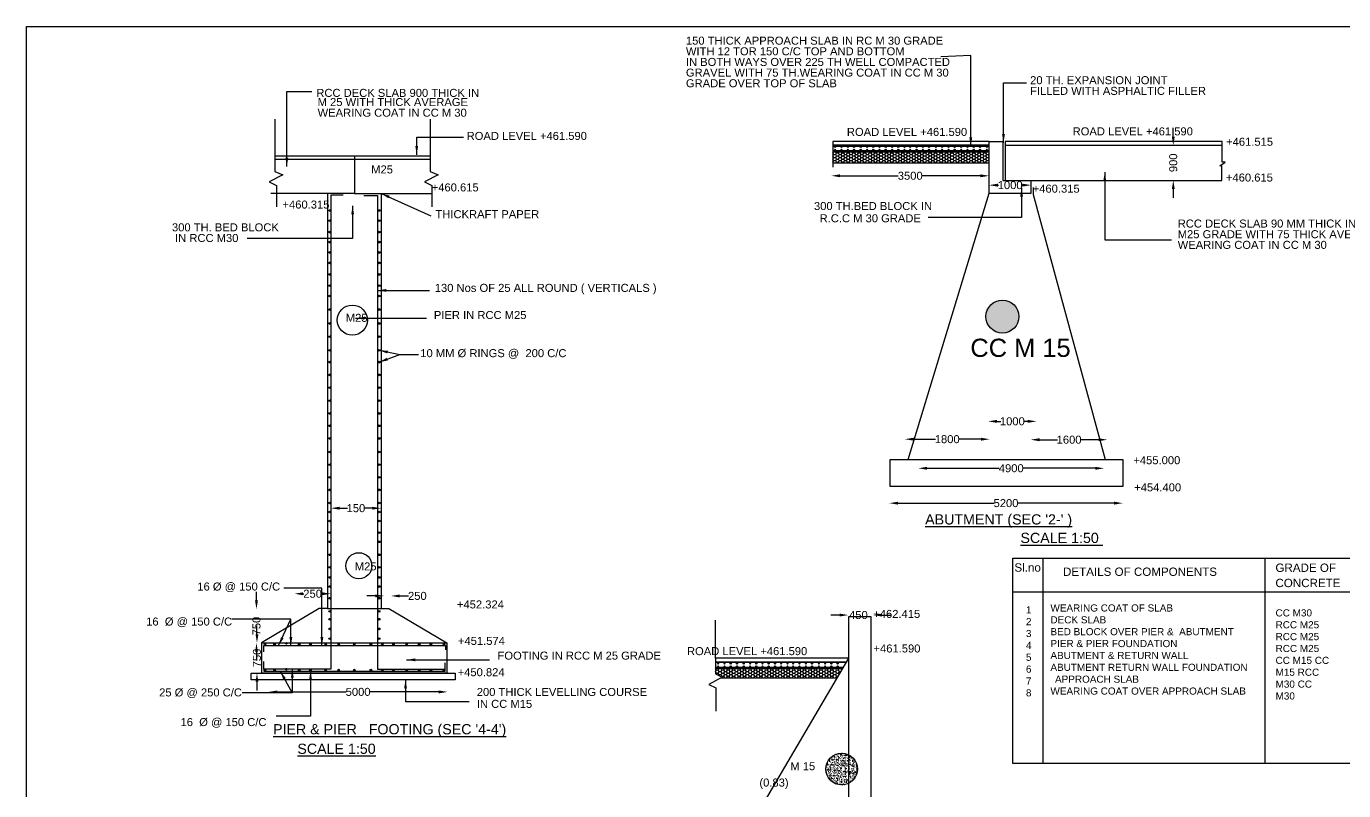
# Model space of a CAD drawing. Header units: millimetres. Extents: x 5124 to 2378553, y 2311 to 44314901.
# Drawn here: x 2364940 to 2373990, y 44309653 to 44314901 of the extents above; entities that cross this region are included whole.
import ezdxf

# ---------------------------------------------------------------- set-up
doc = ezdxf.new("R2010")
doc.units = ezdxf.units.MM
doc.header["$MEASUREMENT"] = 0
for name, color, linetype in [('DIMENSION', 7, 'Continuous'), ('DRAWING', 2, 'Continuous'), ('TEXT', 7, 'Continuous')]:
    doc.layers.add(name, color=color, linetype=linetype)
doc.styles.get("Standard").update_dxf_attribs({"font": 'arial.ttf', "height": 55})
doc.dimstyles.get("Standard").update_dxf_attribs({"dimtxt": 70, "dimasz": 60, "dimexe": 0.18, "dimexo": 0.0625, "dimgap": 0.09, "dimtad": 0, "dimdec": 0, "dimzin": 0, "dimdsep": 46, "dimtxsty": 'Standard', "dimcen": 0.09, "dimse1": 1, "dimse2": 1, "dimadec": 0, "dimazin": 0, "dimtfac": 1, "dimtdec": 0, "dimtofl": 0, "dimtmove": 0, "dimatfit": 3, "dimfxl": 1, "dimtolj": 1, "dimtzin": 0, "dimarcsym": 0})
pattern_1 = [(0, (0, 0), (18.75, 10.8253175473), [12.5, -25]), (120, (0, 0), (-18.75, 10.8253175473), [12.5, -25]), (60, (0, 0), (4e-15, 21.6506350946), [-25, 12.5])]

# ---------------------------------------------------------------- blocks, each defined once
blk = doc.blocks.new('*D74')
at = {"layer": 'Defpoints', "color": 0, "transparency": 16777216}
for p in [(2370470.3, 44313896.6), (2371554.3, 44313896.6), (2371554.3, 44313874.7)]:
    blk.add_point(p, dxfattribs=at)
at = {"layer": 'TEXT', "color": 0, "lineweight": -2, "transparency": 16777216}
for p, q in [((2370530.3, 44313874.7), (2370930.2, 44313874.7)), ((2371494.3, 44313874.7), (2371094.4, 44313874.7))]:
    blk.add_line(p, q, dxfattribs=at)
at = {"layer": 'TEXT', "color": 0, "transparency": 16777216}
for points in [[(2370530.3, 44313884.7), (2370530.3, 44313864.7), (2370470.3, 44313874.7)], [(2371494.3, 44313884.7), (2371494.3, 44313864.7), (2371554.3, 44313874.7)]]:
    blk.add_solid(points, dxfattribs=at)
at = {"layer": 'TEXT', "color": 0, "transparency": 16777216, "insert": (2371012.3, 44313874.7), "char_height": 55, "attachment_point": 5}
blk.add_mtext('\\A1;3500', dxfattribs=at)
blk = doc.blocks.new('*D75')
at = {"layer": 'Defpoints', "color": 0, "transparency": 16777216}
for p in [(2371554.3, 44313810.4), (2371843.2, 44313810.4), (2371843.2, 44313810.4)]:
    blk.add_point(p, dxfattribs=at)
at = {"layer": 'TEXT', "color": 0, "lineweight": -2, "transparency": 16777216}
for p, q in [((2371614.3, 44313810.4), (2371619.2, 44313810.4)), ((2371783.2, 44313810.4), (2371778.3, 44313810.4))]:
    blk.add_line(p, q, dxfattribs=at)
at = {"layer": 'TEXT', "color": 0, "transparency": 16777216}
for points in [[(2371614.3, 44313820.4), (2371614.3, 44313800.4), (2371554.3, 44313810.4)], [(2371783.2, 44313820.4), (2371783.2, 44313800.4), (2371843.2, 44313810.4)]]:
    blk.add_solid(points, dxfattribs=at)
at = {"layer": 'TEXT', "color": 0, "transparency": 16777216, "insert": (2371698.8, 44313810.4), "char_height": 55, "attachment_point": 5}
blk.add_mtext('\\A1;1000', dxfattribs=at)
blk = doc.blocks.new('*D76')
at = {"layer": 'Defpoints', "color": 0, "transparency": 16777216}
for p in [(2372819.6, 44314084.4), (2372819.6, 44314084.4), (2372819.6, 44313843.3)]:
    blk.add_point(p, dxfattribs=at)
at = {"layer": 'TEXT', "color": 0, "lineweight": -2, "transparency": 16777216}
for p, q in [((2372819.6, 44314144.4), (2372819.6, 44314204.4)), ((2372819.6, 44313783.3), (2372819.6, 44313723.3))]:
    blk.add_line(p, q, dxfattribs=at)
at = {"layer": 'TEXT', "color": 0, "transparency": 16777216}
for points in [[(2372809.6, 44314144.4), (2372829.6, 44314144.4), (2372819.6, 44314084.4)], [(2372809.6, 44313783.3), (2372829.6, 44313783.3), (2372819.6, 44313843.3)]]:
    blk.add_solid(points, dxfattribs=at)
at = {"layer": 'TEXT', "color": 0, "transparency": 16777216, "insert": (2372819.6, 44313963.8), "char_height": 55, "attachment_point": 5, "rotation": 90}
blk.add_mtext('\\A1;900', dxfattribs=at)
blk = doc.blocks.new('*D77')
at = {"layer": 'Defpoints', "color": 0, "transparency": 16777216}
for p in [(2370974.8, 44312086.2), (2371558, 44312086.2), (2371558, 44312066.1)]:
    blk.add_point(p, dxfattribs=at)
at = {"layer": 'TEXT', "color": 0, "lineweight": -2, "transparency": 16777216}
for p, q in [((2371034.8, 44312066.1), (2371186.8, 44312066.1)), ((2371498, 44312066.1), (2371345.9, 44312066.1))]:
    blk.add_line(p, q, dxfattribs=at)
at = {"layer": 'TEXT', "color": 0, "transparency": 16777216}
for points in [[(2371034.8, 44312076.1), (2371034.8, 44312056.1), (2370974.8, 44312066.1)], [(2371498, 44312076.1), (2371498, 44312056.1), (2371558, 44312066.1)]]:
    blk.add_solid(points, dxfattribs=at)
at = {"layer": 'TEXT', "color": 0, "transparency": 16777216, "insert": (2371266.4, 44312066.1), "char_height": 55, "attachment_point": 5}
blk.add_mtext('\\A1;1800', dxfattribs=at)
blk = doc.blocks.new('*D78')
at = {"layer": 'Defpoints', "color": 0, "transparency": 16777216}
for p in [(2371547.4, 44312185), (2371880.2, 44312188.7), (2371880.2, 44312185)]:
    blk.add_point(p, dxfattribs=at)
at = {"layer": 'TEXT', "color": 0, "lineweight": -2, "transparency": 16777216}
for p, q in [((2371607.4, 44312188.7), (2371634.3, 44312188.7)), ((2371820.2, 44312188.7), (2371793.3, 44312188.7))]:
    blk.add_line(p, q, dxfattribs=at)
at = {"layer": 'TEXT', "color": 0, "transparency": 16777216}
for points in [[(2371607.4, 44312198.7), (2371607.4, 44312178.7), (2371547.4, 44312188.7)], [(2371820.2, 44312198.7), (2371820.2, 44312178.7), (2371880.2, 44312188.7)]]:
    blk.add_solid(points, dxfattribs=at)
at = {"layer": 'TEXT', "color": 0, "transparency": 16777216, "insert": (2371713.8, 44312188.7), "char_height": 55, "attachment_point": 5}
blk.add_mtext('\\A1;1000', dxfattribs=at)
blk = doc.blocks.new('*D79')
at = {"layer": 'Defpoints', "color": 0, "transparency": 16777216}
for p in [(2371840.5, 44312029.6), (2372367, 44312062.5), (2372367, 44312029.6)]:
    blk.add_point(p, dxfattribs=at)
at = {"layer": 'TEXT', "color": 0, "lineweight": -2, "transparency": 16777216}
for p, q in [((2371900.5, 44312062.5), (2372024.2, 44312062.5)), ((2372307, 44312062.5), (2372183.3, 44312062.5))]:
    blk.add_line(p, q, dxfattribs=at)
at = {"layer": 'TEXT', "color": 0, "transparency": 16777216}
for points in [[(2371900.5, 44312072.5), (2371900.5, 44312052.5), (2371840.5, 44312062.5)], [(2372307, 44312072.5), (2372307, 44312052.5), (2372367, 44312062.5)]]:
    blk.add_solid(points, dxfattribs=at)
at = {"layer": 'TEXT', "color": 0, "transparency": 16777216, "insert": (2372103.7, 44312062.5), "char_height": 55, "attachment_point": 5}
blk.add_mtext('\\A1;1600', dxfattribs=at)
blk = doc.blocks.new('*D80')
at = {"layer": 'Defpoints', "color": 0, "transparency": 16777216}
for p in [(2371068.3, 44311876), (2372344.2, 44311876), (2372344.2, 44311866.4)]:
    blk.add_point(p, dxfattribs=at)
at = {"layer": 'TEXT', "color": 0, "lineweight": -2, "transparency": 16777216}
for p, q in [((2371128.3, 44311866.4), (2371623, 44311866.4)), ((2372284.2, 44311866.4), (2371789.5, 44311866.4))]:
    blk.add_line(p, q, dxfattribs=at)
at = {"layer": 'TEXT', "color": 0, "transparency": 16777216}
for points in [[(2371128.3, 44311876.4), (2371128.3, 44311856.4), (2371068.3, 44311866.4)], [(2372284.2, 44311876.4), (2372284.2, 44311856.4), (2372344.2, 44311866.4)]]:
    blk.add_solid(points, dxfattribs=at)
at = {"layer": 'TEXT', "color": 0, "transparency": 16777216, "insert": (2371706.3, 44311866.4), "char_height": 55, "attachment_point": 5}
blk.add_mtext('\\A1;4900', dxfattribs=at)
blk = doc.blocks.new('*D81')
at = {"layer": 'Defpoints', "color": 0, "transparency": 16777216}
for p in [(2370868.8, 44311630.8), (2372472.1, 44311630.8), (2372472.1, 44311627.1)]:
    blk.add_point(p, dxfattribs=at)
at = {"layer": 'TEXT', "color": 0, "lineweight": -2, "transparency": 16777216}
for p, q in [((2370928.8, 44311627.1), (2371588.3, 44311627.1)), ((2372412.1, 44311627.1), (2371752.6, 44311627.1))]:
    blk.add_line(p, q, dxfattribs=at)
at = {"layer": 'TEXT', "color": 0, "transparency": 16777216}
for points in [[(2370928.8, 44311637.1), (2370928.8, 44311617.1), (2370868.8, 44311627.1)], [(2372412.1, 44311637.1), (2372412.1, 44311617.1), (2372472.1, 44311627.1)]]:
    blk.add_solid(points, dxfattribs=at)
at = {"layer": 'TEXT', "color": 0, "transparency": 16777216, "insert": (2371670.4, 44311627.1), "char_height": 55, "attachment_point": 5}
blk.add_mtext('\\A1;5200', dxfattribs=at)
blk = doc.blocks.new('*D89')
at = {"layer": 'Defpoints', "color": 0, "transparency": 16777216}
for p in [(2370587.3, 44310846.7), (2370758.3, 44310858.6), (2370758.3, 44310839)]:
    blk.add_point(p, dxfattribs=at)
at = {"layer": 'TEXT', "color": 0, "lineweight": -2, "transparency": 16777216}
for p, q in [((2370527.3, 44310858.6), (2370467.3, 44310858.6)), ((2370818.3, 44310858.6), (2370878.3, 44310858.6))]:
    blk.add_line(p, q, dxfattribs=at)
at = {"layer": 'TEXT', "color": 0, "transparency": 16777216}
for points in [[(2370527.3, 44310868.6), (2370527.3, 44310848.6), (2370587.3, 44310858.6)], [(2370818.3, 44310868.6), (2370818.3, 44310848.6), (2370758.3, 44310858.6)]]:
    blk.add_solid(points, dxfattribs=at)
at = {"layer": 'TEXT', "color": 0, "transparency": 16777216, "insert": (2370656.1, 44310858.6), "char_height": 55, "attachment_point": 5}
blk.add_mtext('\\A1;450', dxfattribs=at)
blk = doc.blocks.new('*D91')
at = {"layer": 'Defpoints', "color": 0, "transparency": 16777216}
for p in [(2367031.4, 44311592.3), (2367031.4, 44311578.1), (2367376.4, 44311578.1)]:
    blk.add_point(p, dxfattribs=at)
at = {"layer": 'TEXT', "color": 0, "lineweight": -2, "transparency": 16777216}
for p, q in [((2367091.4, 44311592.3), (2367145.8, 44311592.3)), ((2367316.4, 44311592.3), (2367262.1, 44311592.3))]:
    blk.add_line(p, q, dxfattribs=at)
at = {"layer": 'TEXT', "color": 0, "transparency": 16777216}
for points in [[(2367091.4, 44311602.3), (2367091.4, 44311582.3), (2367031.4, 44311592.3)], [(2367316.4, 44311602.3), (2367316.4, 44311582.3), (2367376.4, 44311592.3)]]:
    blk.add_solid(points, dxfattribs=at)
at = {"layer": 'TEXT', "color": 0, "transparency": 16777216, "insert": (2367203.9, 44311592.3), "char_height": 55, "attachment_point": 5}
blk.add_mtext('\\A1;150', dxfattribs=at)
blk = doc.blocks.new('*D92')
at = {"layer": 'Defpoints', "color": 0, "transparency": 16777216}
for p in [(2366554.6, 44310667.1), (2366524.1, 44310460.3), (2366554.6, 44310460.3)]:
    blk.add_point(p, dxfattribs=at)
at = {"layer": 'TEXT', "color": 0, "lineweight": -2, "transparency": 16777216}
for p, q in [((2366524.1, 44310727.1), (2366524.1, 44310787.1)), ((2366524.1, 44310400.3), (2366524.1, 44310340.3))]:
    blk.add_line(p, q, dxfattribs=at)
at = {"layer": 'TEXT', "color": 0, "transparency": 16777216}
for points in [[(2366514.1, 44310727.1), (2366534.1, 44310727.1), (2366524.1, 44310667.1)], [(2366514.1, 44310400.3), (2366534.1, 44310400.3), (2366524.1, 44310460.3)]]:
    blk.add_solid(points, dxfattribs=at)
at = {"layer": 'TEXT', "color": 0, "transparency": 16777216, "insert": (2366524.1, 44310563.7), "char_height": 55, "attachment_point": 5, "rotation": 90}
blk.add_mtext('\\A1;750', dxfattribs=at)
blk = doc.blocks.new('*D93')
at = {"layer": 'Defpoints', "color": 0, "transparency": 16777216}
for p in [(2366520.8, 44310899.2), (2366524.1, 44310899.2), (2366524.1, 44310667.1)]:
    blk.add_point(p, dxfattribs=at)
at = {"layer": 'TEXT', "color": 0, "lineweight": -2, "transparency": 16777216}
for p, q in [((2366520.8, 44310959.2), (2366520.8, 44311019.2)), ((2366520.8, 44310607.1), (2366520.8, 44310547.1))]:
    blk.add_line(p, q, dxfattribs=at)
at = {"layer": 'TEXT', "color": 0, "transparency": 16777216}
for points in [[(2366510.8, 44310959.2), (2366530.8, 44310959.2), (2366520.8, 44310899.2)], [(2366510.8, 44310607.1), (2366530.8, 44310607.1), (2366520.8, 44310667.1)]]:
    blk.add_solid(points, dxfattribs=at)
at = {"layer": 'TEXT', "color": 0, "transparency": 16777216, "insert": (2366520.8, 44310783.1), "char_height": 55, "attachment_point": 5, "rotation": 90}
blk.add_mtext('\\A1;750', dxfattribs=at)
blk = doc.blocks.new('*D94')
at = {"layer": 'Defpoints', "color": 0, "transparency": 16777216}
for p in [(2366604.8, 44310338.7), (2366604.8, 44310331), (2367832.8, 44310338.7)]:
    blk.add_point(p, dxfattribs=at)
at = {"layer": 'TEXT', "color": 0, "lineweight": -2, "transparency": 16777216}
for p, q in [((2366664.8, 44310331), (2367136.7, 44310331)), ((2367772.8, 44310331), (2367300.9, 44310331))]:
    blk.add_line(p, q, dxfattribs=at)
at = {"layer": 'TEXT', "color": 0, "transparency": 16777216}
for points in [[(2366664.8, 44310341), (2366664.8, 44310321), (2366604.8, 44310331)], [(2367772.8, 44310341), (2367772.8, 44310321), (2367832.8, 44310331)]]:
    blk.add_solid(points, dxfattribs=at)
at = {"layer": 'TEXT', "color": 0, "transparency": 16777216, "insert": (2367218.8, 44310331), "char_height": 55, "attachment_point": 5}
blk.add_mtext('\\A1;5000', dxfattribs=at)
blk = doc.blocks.new('*D95')
at = {"layer": 'Defpoints', "color": 0, "transparency": 16777216}
for p in [(2367444.6, 44310990), (2367397.9, 44310971.8), (2367444.6, 44310971.8)]:
    blk.add_point(p, dxfattribs=at)
at = {"layer": 'TEXT', "color": 0, "lineweight": -2, "transparency": 16777216}
for p, q in [((2367337.9, 44310990), (2367277.9, 44310990)), ((2367504.6, 44310990), (2367564.6, 44310990))]:
    blk.add_line(p, q, dxfattribs=at)
at = {"layer": 'TEXT', "color": 0, "transparency": 16777216}
for points in [[(2367337.9, 44311000), (2367337.9, 44310980), (2367397.9, 44310990)], [(2367504.6, 44311000), (2367504.6, 44310980), (2367444.6, 44310990)]]:
    blk.add_solid(points, dxfattribs=at)
at = {"layer": 'TEXT', "color": 0, "transparency": 16777216, "insert": (2367625.9, 44310990), "char_height": 55, "attachment_point": 5}
blk.add_mtext('\\A1;250', dxfattribs=at)
blk = doc.blocks.new('*D96')
at = {"layer": 'Defpoints', "color": 0, "transparency": 16777216}
for p in [(2366781.4, 44311004.9), (2366781.4, 44310903.6), (2367031.4, 44310903.6)]:
    blk.add_point(p, dxfattribs=at)
at = {"layer": 'TEXT', "color": 0, "lineweight": -2, "transparency": 16777216}
for p, q in [((2366841.4, 44311004.9), (2366845.2, 44311004.9)), ((2366971.4, 44311004.9), (2366967.7, 44311004.9))]:
    blk.add_line(p, q, dxfattribs=at)
at = {"layer": 'TEXT', "color": 0, "transparency": 16777216}
for points in [[(2366841.4, 44311014.9), (2366841.4, 44310994.9), (2366781.4, 44311004.9)], [(2366971.4, 44311014.9), (2366971.4, 44310994.9), (2367031.4, 44311004.9)]]:
    blk.add_solid(points, dxfattribs=at)
at = {"layer": 'TEXT', "color": 0, "transparency": 16777216, "insert": (2366906.4, 44311004.9), "char_height": 55, "attachment_point": 5}
blk.add_mtext('\\A1;250', dxfattribs=at)

msp = doc.modelspace()

# ---------------------------------------------------------------- hatches: boundary and pattern name
at = {"layer": 'TEXT'}
h = msp.add_hatch(dxfattribs=at)
h.set_pattern_fill('HONEY', color=0, scale=100)
h.set_pattern_definition(pattern_1)
h.paths.add_polyline_path([(2371554.3, 44314040.3), (2370480.8, 44314040.3), (2370480.8, 44313964.8), (2371554.3, 44313964.8)])
h = msp.add_hatch(dxfattribs=at)
h.set_pattern_fill('AR-CONC', color=0)
h.set_pattern_definition([(50, (0, 0), (7.172601826, -0.6275213498), [0.75, -8.25]), (355, (0, 0), (-1.3875133361, 7.521921337), [0.6, -6.6]), (100.45144446, (0.598, -0.052), (5.7850884673, 6.8943999097), [0.63740192, -7.01142112]), (46.1842, (0, 2), (10.6724133067, -1.655192808), [1.125, -12.375]), (96.63563549, (0.889, 1.862), (9.3466194567, 9.7411860077), [0.95610342, -10.5171376]), (351.18416399, (0, 2), (9.3466194505, 9.7411860027), [0.9, -9.90000001]), (21, (1, 1.5), (5.9690705212, -4.02618890665), [0.75, -8.25]), (326, (1, 1.5), (2.4331533192, 7.2515004505), [0.6, -6.6]), (71.45144474, (1.4974, 1.1645), (8.4022237673, 3.2253115281), [0.6374019, -7.01142112]), (37.5, (0, 0), (0.12159855317, 3.32893853831), [0, -6.52, 0, -6.7, 0, -6.625]), (7.5, (0, 0), (2.63069537442, 3.94411711882), [0, -3.82, 0, -6.37, 0, -2.525]), (327.5, (-2.23, 0), (5.33822436172, -0.22554871734), [0, -2.5, 0, -7.8, 0, -10.35]), (317.5, (-3.23, 0), (5.8318616934, 1.0010498233), [0, -3.25, 0, -5.18, 0, -7.35])])
h.paths.add_polyline_path([(2371758.6, 44312908, 1), (2371532.4, 44312908, 1)])
h = msp.add_hatch(dxfattribs=at)
h.set_pattern_fill('HONEY', color=0, scale=100)
h.set_pattern_definition(pattern_1)
h.paths.add_polyline_path([(2370546.5, 44310493.9), (2369675.5, 44310493.8), (2369675.5, 44310456.1), (2369720.6, 44310432.3), (2369709.2, 44310426.3), (2370506.7, 44310426.1)])
h = msp.add_hatch(dxfattribs=at)
h.set_pattern_fill('AR-CONC', color=256, scale=5, style=0)
h.set_pattern_definition([(50, (0, 0), (35.86300913, -3.13760675), [3.75, -41.25]), (355, (0, 0), (-6.93756668, 37.609606685), [3, -33]), (100.4514, (2.99, -0.26), (28.925469086, 34.471977103), [3.1870095, -35.0571056]), (46.1842, (0, 10), (53.36205243, -8.275950716), [5.625, -61.875]), (96.6356, (4.447, 9.31), (46.73313528, 48.705893545), [4.7805144, -52.58565]), (351.1842, (0, 10), (46.73309726, 48.705930046), [4.5, -49.5]), (21, (5, 7.5), (29.845352606, -20.130944533), [3.75, -41.25]), (326, (5, 7.5), (12.165766596, 36.257502252), [3, -33]), (71.4514, (7.487, 5.822), (42.01113143, 16.126524835), [3.1870095, -35.0571056]), (37.5, (0, 0), (0.607992766, 16.6446926916), [0, -32.6, 0, -33.5, 0, -33.125]), (7.5, (0, 0), (13.153476872, 19.720585594), [0, -19.1, 0, -31.85, 0, -12.625]), (327.5, (-11.15, 0), (26.6911218086, -1.1277435867), [0, -12.5, 0, -39, 0, -51.75]), (317.5, (-16.15, 0), (29.159308467, 5.005249117), [0, -16.25, 0, -25.9, 0, -36.75])])
h.paths.add_polyline_path([(2370587.3, 44309900.3, 0.548184), (2370432.1, 44309801.3, 0.548184), (2370587.3, 44309702.3)])
h.paths.add_polyline_path([(2370587.3, 44309900.3), (2370587.3, 44309702.3, 0.291836), (2370650.5, 44309801.3, 0.291836)])

# ---------------------------------------------------------------- linework, layer by layer
at = {"layer": 'DIMENSION', "color": 0}
msp.add_lwpolyline([(2371716.7, 44311249.2), (2374533.6, 44311249.2), (2374533.6, 44309838.4), (2371716.7, 44309838.4)], close=True, dxfattribs=at)
for points in [[(2371922.5, 44311249.1), (2371922.5, 44309836.7)], [(2373447.6, 44311246.1), (2373447.6, 44309844.8)], [(2371711.9, 44311017.8), (2374529.8, 44311017.8)]]:
    msp.add_lwpolyline(points, dxfattribs=at)
msp.add_circle((2367224.4, 44311197.3), 89.5, dxfattribs=at)
at = {"layer": 'DRAWING', "color": 0}
for points in [[(2366647.7, 44314263.9), (2366647.7, 44313904.7), (2366702.5, 44313881.3), (2366607.3, 44313832.2), (2366657.7, 44313808.9), (2366657.7, 44313662.6)], [(2367714.7, 44314263.9), (2367714.7, 44313904.7), (2367769.4, 44313881.3), (2367674.3, 44313832.2), (2367724.7, 44313808.9), (2367724.7, 44313662.6)], [(2370997.2, 44311926.9), (2371554.3, 44313754.8), (2371554.3, 44314110.1), (2370480.8, 44314110.1), (2370480.8, 44313934.4)], [(2370480.8, 44314086.3), (2371554.3, 44314086.3)], [(2370480.8, 44314078.5), (2371554.3, 44314078.5)], [(2371554.3, 44314110.1), (2371647.7, 44314110.1), (2371647.7, 44313843.3), (2371847.1, 44313843.3), (2373153.4, 44313843.3), (2373153.4, 44313943.9), (2373138.4, 44313943.9), (2373175.6, 44313968.9), (2373155.2, 44313968.9), (2373155.2, 44314110.1), (2371664.8, 44314110.1), (2371664.8, 44313843.3)], [(2371664.8, 44314084.4), (2373155.2, 44314084.4)], [(2367193.4, 44314011.8), (2367193.4, 44313753.7), (2366619.3, 44313753.7)], [(2366647.7, 44314011.8), (2367714.7, 44314011.8)], [(2366647.7, 44313988.5), (2367714.7, 44313988.5)], [(2370480.8, 44314049), (2371554.3, 44314049)], [(2370480.8, 44314040.3), (2371554.3, 44314040.3)], [(2370480.8, 44313964.8), (2371554.3, 44313964.8)], [(2371554.3, 44313754.8), (2371843.2, 44313754.8), (2371843.2, 44313843.3)], [(2371857, 44313793.8), (2371857, 44313746), (2372352.4, 44311926.9)], [(2367008.1, 44313753.7), (2367008.1, 44310903.6), (2366950.5, 44310903.6), (2366554.6, 44310667.1), (2366554.6, 44310460.3)], [(2367376.4, 44313753.7), (2367376.4, 44310903.6), (2367430, 44310903.6), (2367828.5, 44310667.1), (2367828.5, 44310460.3), (2366554.6, 44310460.3)], [(2367116.4, 44313741.5), (2367031.4, 44313741.5)], [(2367031.4, 44313741.5), (2367031.4, 44310903.6)], [(2367193.4, 44313753.7), (2367724.7, 44313753.7)], [(2367258.3, 44313738.7), (2367353.1, 44313738.7)], [(2367353.1, 44313738.7), (2367353.1, 44310486.5), (2367817.7, 44310486.5), (2367817.7, 44310531.3)], [(2367031.4, 44310903.6), (2367031.4, 44310488), (2366571, 44310488), (2366571, 44310539.2)], [(2367008.1, 44310903.6), (2367376.4, 44310903.6)], [(2370744, 44309460.2), (2370744, 44310846.7), (2370587.3, 44310846.7), (2370587.3, 44310563.6), (2369675.5, 44310563.6), (2369675.5, 44310824.7)], [(2366554.6, 44310667.1), (2367828.5, 44310667.1)], [(2366571.4, 44310606.4), (2366571.4, 44310648.6), (2367818.7, 44310648.6), (2367818.7, 44310620)], [(2369675.5, 44310563.6), (2369675.5, 44310456.1), (2369720.6, 44310432.3), (2369628.5, 44310383), (2369676.4, 44310358.1), (2369676.4, 44310199.3)], [(2369675.5, 44310538.6), (2370572.5, 44310538.4)], [(2370569.3, 44310532.9), (2369675.5, 44310532.9)], [(2370587.3, 44310563.6), (2369940.6, 44309460.2)], [(2370587.3, 44310563.6), (2370587.3, 44309460.2)], [(2366571, 44310488), (2366571, 44310473.8), (2367817.7, 44310473.8), (2367817.7, 44310486.5)], [(2369675.5, 44310500.2), (2370550.3, 44310500.4)], [(2369675.5, 44310493.8), (2370546.5, 44310493.9)], [(2370506.7, 44310426.1), (2369709.2, 44310426.3)]]:
    msp.add_lwpolyline(points, dxfattribs=at)
for points in [[(2370874.1, 44311926.9), (2372473.7, 44311926.9), (2372473.7, 44311740.3), (2370874.1, 44311740.3)], [(2366484.8, 44310460.3), (2367885.5, 44310460.3), (2367885.5, 44310414.8), (2366484.8, 44310414.8)]]:
    msp.add_lwpolyline(points, close=True, dxfattribs=at)
for centre, radius in [((2370496.6, 44314073.4), 3.9), ((2370540.7, 44314073.4), 3.9), ((2370583.2, 44314073.4), 3.9), ((2370626, 44314073.4), 3.9), ((2370672.2, 44314073.4), 3.9), ((2370716.4, 44314073.4), 3.9), ((2370758.8, 44314073.4), 3.9), ((2370801.7, 44314073.4), 3.9), ((2370843.6, 44314073.4), 3.9), ((2370887.7, 44314073.4), 3.9), ((2370930.2, 44314073.4), 3.9), ((2370973, 44314073.4), 3.9), ((2371012.2, 44314073.4), 3.9), ((2371056.3, 44314073.4), 3.9), ((2371098.8, 44314073.4), 3.9), ((2371141.6, 44314073.4), 3.9), ((2371188, 44314073.4), 3.9), ((2371232.2, 44314073.4), 3.9), ((2371274.6, 44314073.4), 3.9), ((2371317.5, 44314073.4), 3.9), ((2371362, 44314073.4), 3.9), ((2371406.2, 44314073.4), 3.9), ((2371448.6, 44314073.4), 3.9), ((2371491.5, 44314073.4), 3.9), ((2371538.7, 44314073.4), 3.9), ((2370496.6, 44314053.4), 3.9), ((2370540.7, 44314053.4), 3.9), ((2370583.2, 44314053.4), 3.9), ((2370626, 44314053.4), 3.9), ((2370672.2, 44314053.4), 3.9), ((2370716.4, 44314053.4), 3.9), ((2370758.8, 44314053.4), 3.9), ((2370801.7, 44314053.4), 3.9), ((2370843.6, 44314053.4), 3.9), ((2370887.7, 44314053.4), 3.9), ((2370930.2, 44314053.4), 3.9), ((2370973, 44314053.4), 3.9), ((2371012.2, 44314053.4), 3.9), ((2371056.3, 44314053.4), 3.9), ((2371098.8, 44314053.4), 3.9), ((2371141.6, 44314053.4), 3.9), ((2371188, 44314053.4), 3.9), ((2371232.2, 44314053.4), 3.9), ((2371274.6, 44314053.4), 3.9), ((2371317.5, 44314053.4), 3.9), ((2371362, 44314053.4), 3.9), ((2371406.2, 44314053.4), 3.9), ((2371448.6, 44314053.4), 3.9), ((2371491.5, 44314053.4), 3.9), ((2371538.7, 44314053.4), 3.9), ((2367024.1, 44313636.4), 5.71), ((2367363.2, 44313636.4), 5.71), ((2367024.1, 44313566.2), 5.71), ((2367363.2, 44313566.2), 5.71), ((2367024.1, 44313488.1), 5.71), ((2367024.1, 44313419.5), 5.71), ((2367363.2, 44313488.1), 5.71), ((2367363.2, 44313419.5), 5.71), ((2367024.1, 44313348.1), 5.71), ((2367363.2, 44313348.1), 5.71), ((2367024.1, 44313276.7), 5.71), ((2367363.2, 44313276.7), 5.71), ((2367024.1, 44313197), 5.71), ((2367363.2, 44313197), 5.71), ((2367024.1, 44313120.5), 5.71), ((2367363.2, 44313120.5), 5.71), ((2367024.1, 44313049.2), 5.71), ((2367363.2, 44313049.2), 5.71), ((2367024.1, 44312956.4), 5.71), ((2367363.2, 44312956.4), 5.71), ((2367024.1, 44312860.9), 5.71), ((2367363.2, 44312860.9), 5.71), ((2367024.1, 44312770.4), 5.71), ((2367363.2, 44312770.4), 5.71), ((2367024.1, 44312676.6), 5.71), ((2367363.2, 44312676.6), 5.71), ((2367024.1, 44312595.4), 5.71), ((2367363.2, 44312595.4), 5.71), ((2367024.1, 44312507.5), 5.71), ((2367363.2, 44312507.5), 5.71), ((2367024.1, 44312420.5), 5.71), ((2367363.2, 44312420.5), 5.71), ((2367024.1, 44312331.2), 5.71), ((2367363.2, 44312331.2), 5.71), ((2367024.1, 44312242.7), 5.71), ((2367024.1, 44312158.1), 5.71), ((2367363.2, 44312242.7), 5.71), ((2367363.2, 44312158.1), 5.71), ((2367024.1, 44312071.3), 5.71), ((2367363.2, 44312071.3), 5.71), ((2367024.1, 44311977.8), 5.71), ((2367363.2, 44311977.8), 5.71), ((2367024.1, 44311891.1), 5.71), ((2367363.2, 44311891.1), 5.71), ((2367024.1, 44311804.6), 5.71), ((2367363.2, 44311804.6), 5.71), ((2367024.1, 44311717.9), 5.71), ((2367363.2, 44311717.9), 5.71), ((2367024.1, 44311628.6), 5.71), ((2367363.2, 44311628.6), 5.71), ((2367024.1, 44311565.8), 5.71), ((2367363.2, 44311565.8), 5.71), ((2367024.1, 44311504.6), 5.71), ((2367363.2, 44311504.6), 5.71), ((2367024.1, 44311424.5), 5.71), ((2367024.1, 44311361.6), 5.71), ((2367363.2, 44311424.5), 5.71), ((2367363.2, 44311361.6), 5.71), ((2367024.1, 44311272.7), 5.71), ((2367363.2, 44311272.7), 5.71), ((2367024.1, 44311186.6), 5.71), ((2367363.2, 44311186.6), 5.71), ((2367024.1, 44311117.1), 5.71), ((2367363.2, 44311117.1), 5.71), ((2367024.1, 44311054.3), 5.71), ((2367363.2, 44311054.3), 5.71), ((2367024.1, 44310974.5), 5.71), ((2367363.2, 44310974.5), 5.71), ((2367024.1, 44310884.8), 5.71), ((2367024.1, 44310830.1), 5.71), ((2367363.2, 44310884.8), 5.71), ((2367363.2, 44310830.1), 5.71), ((2367024.1, 44310763.7), 5.71), ((2367363.2, 44310763.7), 5.71), ((2366578.8, 44310658.3), 5.71), ((2366644.9, 44310658.3), 5.71), ((2366726, 44310664.1), 5.71), ((2366814.4, 44310658.3), 5.71), ((2366891.7, 44310658.3), 5.71), ((2366995.5, 44310658.3), 5.71), ((2367024.1, 44310696.8), 5.71), ((2367085.1, 44310658.3), 5.71), ((2367193.5, 44310658.3), 5.71), ((2367306.4, 44310658.3), 5.71), ((2367363.2, 44310696.8), 5.71), ((2367385.3, 44310658.3), 5.71), ((2367461.8, 44310658.3), 5.71), ((2367552.7, 44310658.3), 5.71), ((2367639, 44310658.3), 5.71), ((2367718.8, 44310658.3), 5.71), ((2367809, 44310658.3), 5.71), ((2369692.4, 44310525.8), 3.9), ((2369736.6, 44310525.8), 3.9), ((2369779, 44310525.8), 3.9), ((2369821.9, 44310525.8), 3.9), ((2369868.1, 44310525.8), 3.9), ((2369912.2, 44310525.8), 3.9), ((2369954.7, 44310525.8), 3.9), ((2369997.6, 44310525.8), 3.9), ((2370039.4, 44310525.8), 3.9), ((2370083.6, 44310525.8), 3.9), ((2370126, 44310525.8), 3.9), ((2370168.9, 44310525.8), 3.9), ((2370208, 44310525.8), 3.9), ((2370252.2, 44310525.8), 3.9), ((2370294.6, 44310525.8), 3.9), ((2370337.5, 44310525.8), 3.9), ((2370383.9, 44310525.8), 3.9), ((2370428, 44310525.8), 3.9), ((2370470.5, 44310525.8), 3.9), ((2370513.4, 44310525.8), 3.9), ((2366578.8, 44310481.3), 5.71), ((2366644.9, 44310481.3), 5.71), ((2366726, 44310487.1), 5.71), ((2366814.4, 44310481.3), 5.71), ((2366891.7, 44310481.3), 5.71), ((2366995.5, 44310481.3), 5.71), ((2367085.1, 44310481.3), 5.71), ((2367193.5, 44310481.3), 5.71), ((2367306.4, 44310481.3), 5.71), ((2367385.3, 44310481.3), 5.71), ((2367461.8, 44310481.3), 5.71), ((2367552.7, 44310481.3), 5.71), ((2367639, 44310481.3), 5.71), ((2367718.8, 44310481.3), 5.71), ((2367809, 44310481.3), 5.71), ((2369692.4, 44310505.8), 3.9), ((2369736.6, 44310505.8), 3.9), ((2369779, 44310505.8), 3.9), ((2369821.9, 44310505.8), 3.9), ((2369868.1, 44310505.8), 3.9), ((2369912.2, 44310505.8), 3.9), ((2369954.7, 44310505.8), 3.9), ((2369997.6, 44310505.8), 3.9), ((2370039.4, 44310505.8), 3.9), ((2370083.6, 44310505.8), 3.9), ((2370126, 44310505.8), 3.9), ((2370168.9, 44310505.8), 3.9), ((2370208, 44310505.8), 3.9), ((2370252.2, 44310505.8), 3.9), ((2370294.6, 44310505.8), 3.9), ((2370337.5, 44310505.8), 3.9), ((2370383.9, 44310505.8), 3.9), ((2370428, 44310505.8), 3.9), ((2370470.5, 44310505.8), 3.9), ((2370513.4, 44310505.8), 3.9)]:
    msp.add_circle(centre, radius, dxfattribs=at)
at = {"layer": 'TEXT', "color": 0}
msp.add_lwpolyline([(2378521.6, 44305295.8), (2364939.5, 44305295.8), (2364939.5, 44314900.7), (2378521.6, 44314900.7)], close=True, dxfattribs=at)
for centre, radius in [((2367179.2, 44312883.6), 103.4), ((2371645.5, 44312908), 113.1)]:
    msp.add_circle(centre, radius, dxfattribs=at)
at = {"layer": 'TEXT'}
msp.add_circle((2370541.3, 44309801.3), 109.2, dxfattribs=at)

# ---------------------------------------------------------------- texts
at = {"layer": 'TEXT', "color": 0}
for s, height, p in [('150 THICK APPROACH SLAB IN RC M 30 GRADE ', 55, (2369471.1, 44314775.2)), ('WITH 12 TOR 150 C/C TOP AND BOTTOM ', 55, (2369471.1, 44314702)), ('GRAVEL WITH 75 TH.WEARING COAT IN CC M 30 ', 55, (2369471.1, 44314555.7)), ('IN BOTH WAYS OVER 225 TH WELL COMPACTED ', 55, (2369471.1, 44314628.9)), ('GRADE OVER TOP OF SLAB ', 55, (2369471.1, 44314482.5)), ('20 TH. EXPANSION JOINT ', 55, (2371836.3, 44314503.6)), ('RCC DECK SLAB 900 THICK IN ', 55, (2366931.9, 44314416.4)), ('FILLED WITH ASPHALTIC FILLER ', 55, (2371836.3, 44314430.4)), ('WEARING COAT IN CC M 30 ', 55, (2366940.8, 44314280.4)), ('M 25 WITH THICK AVERAGE ', 55, (2366940.8, 44314353.5)), ('ROAD LEVEL +461.590', 55, (2367964.6, 44314121)), ('ROAD LEVEL +461.590', 55, (2370577.1, 44314148.5)), ('ROAD LEVEL +461.590', 55, (2372128.1, 44314152.3)), ('+461.515', 55, (2373182.4, 44314081)), ('M25', 55, (2367308.8, 44313890.9)), ('+460.615', 55, (2373181.4, 44313835.2)), ('+460.615', 55, (2367724.7, 44313767.5)), ('+460.315', 55, (2371853.8, 44313759)), ('+460.315', 55, (2366699.4, 44313649.8)), ('THICKRAFT PAPER ', 55, (2367750.5, 44313583.7)), ('300 TH.BED BLOCK IN ', 55, (2370350.9, 44313639.6)), ('R.C.C M 30 GRADE ', 55, (2370389.6, 44313555.5)), ('300 TH. BED BLOCK ', 55, (2365940, 44313493.3)), ('RCC DECK SLAB 90 MM THICK IN ', 55, (2372850.1, 44313519.3)), (' IN RCC M30 ', 55, (2365940, 44313420.1)), ('WEARING COAT IN CC M 30 ', 55, (2372850.1, 44313373)), ('M25 GRADE WITH 75 THICK AVERAGE ', 55, (2372850.1, 44313446.1)), ('130 Nos OF 25 ALL ROUND ( VERTICALS ) ', 55, (2367745.6, 44313077.6)), ('M25', 55, (2367134.4, 44312872)), ('PIER IN RCC M25', 55, (2367739.6, 44312891.3)), ('CC M 15', 125, (2371425.5, 44312631.2)), ('10 MM Ø RINGS @  200 C/C ', 55, (2367646.1, 44312629.4)), ('+455.000', 55, (2372545.3, 44311894.4)), ('+454.400', 55, (2372551.1, 44311707.9)), ("%%UABUTMENT (SEC '2-' )", 70, (2371114.8, 44311480.5)), ('%%USCALE 1:50 ', 70, (2371769.6, 44311353.4)), ('M25', 55, (2367196.2, 44311165.3)), ('Sl.no', 57.03, (2371728.2, 44311156.7)), ('DETAILS OF COMPONENTS ', 57.034, (2372062.1, 44311127.8)), ('GRADE OF ', 57.03, (2373521.4, 44311155.2)), ('16 Ø @ 150 C/C', 55, (2366114.3, 44311027.1)), ('CONCRETE ', 57.03, (2373521.4, 44311050.5)), ('+452.324', 55, (2367898, 44310904.2)), ('+462.415', 55, (2370758.3, 44310839)), ('16  Ø @ 150 C/C  ', 55, (2365762.9, 44310786.5)), ('+451.574', 55, (2367904.9, 44310653.8)), ('ROAD LEVEL +461.590 ', 55, (2369478.5, 44310583.5)), ('+461.590', 55, (2370759.9, 44310601.9)), ('FOOTING IN RCC M 25 GRADE ', 55, (2368176.9, 44310552.7)), ('+450.824', 55, (2367902.9, 44310438.8)), ('25 Ø @ 250 C/C ', 55, (2365851.9, 44310300.1)), ('200 THICK LEVELLING COURSE ', 55, (2368034.3, 44310303.1)), ('IN CC M15', 55, (2368034.7, 44310221.5)), ('16  Ø @ 150 C/C  ', 55, (2365999.1, 44310096.4)), ("%%UPIER & PIER   FOOTING (SEC '4-4')", 70, (2366634.5, 44310040)), ('%%USCALE 1:50', 70, (2366801.5, 44309905.7)), ('M 15', 55, (2370188.7, 44309793.6)), ('(0.83)', 55, (2369976, 44309681.1))]:
    msp.add_text(s, height=height, dxfattribs=at).set_placement(p)
at = {"layer": 'TEXT', "color": 0, "attachment_point": 1}
for s, insert, char_height, width in [('1 2 {\\H1.841x; }3 {\\H1.5607x; }4 {\\H1.65x; }5 {\\H1.6167x; }6 {\\H1.6319x; }7 {\\H1.6263x; }8{\\H1.6287x; }', (2371807.3, 44310919.5), 48.8863, 67.019), ('WEARING COAT OF SLAB \\PDECK SLAB  {\\H1.8659x; }\\PBED BLOCK OVER PIER &  ABUTMENT   {\\H1.5774x; }PIER & PIER FOUNDATION {\\H1.6741x; }\\PABUTMENT & RETURN WALL {\\H1.6412x; }\\PABUTMENT RETURN WALL FOUNDATION  {\\H1.6523x; }APPROACH SLAB  {\\H1.6492x; }\\PWEARING COAT OVER APPROACH SLAB  {\\H1.6502x; }', (2371975.7, 44310931.9), 48.886, 1381.389), ('CC M30  RCC M25 {\\H1.8653x; }RCC M25 {\\H1.5769x; }RCC M25 {\\H1.673x; }CC M15 CC {\\H1.641x; }M15 RCC {\\H1.6517x; }M30 CC {\\H1.6481x; }M30{\\H1.6363x; }', (2373522.3, 44310898.1), 48.8863, 387.245)]:
    msp.add_mtext(s, dxfattribs=dict(at, insert=insert, char_height=char_height, width=width))

# ---------------------------------------------------------------- dimensions: what is measured, and where the dimension line sits
at = {"layer": 'TEXT', "color": 0}
for base, p1, p2, text, picture, middle in [((2372819.6, 44314084.4), (2372819.6, 44313843.3), (2372819.6, 44314084.4), '900', '*D76', (2372819.6, 44313963.8)), ((2366520.8, 44310899.2), (2366524.1, 44310667.1), (2366524.1, 44310899.2), '750', '*D93', (2366520.8, 44310783.1)), ((2366524.1, 44310460.3), (2366554.6, 44310667.1), (2366554.6, 44310460.3), '750', '*D92', (2366524.1, 44310563.7))]:
    dim = msp.add_linear_dim(base=base, p1=p1, p2=p2, angle=90, text=text, dimstyle='Standard', dxfattribs=at)
    dim.commit()
    dim.dimension.update_dxf_attribs({"geometry": picture, "text_midpoint": middle})
for base, p1, p2, text, picture, middle in [((2371554.3, 44313874.7), (2370470.3, 44313896.6), (2371554.3, 44313896.6), '3500', '*D74', (2371012.3, 44313874.7)), ((2371843.2, 44313810.4), (2371554.3, 44313810.4), (2371843.2, 44313810.4), '1000', '*D75', (2371698.8, 44313810.4)), ((2371880.2, 44312188.7), (2371547.4, 44312185), (2371880.2, 44312185), '1000', '*D78', (2371713.8, 44312188.7)), ((2371558, 44312066.1), (2370974.8, 44312086.2), (2371558, 44312086.2), '1800', '*D77', (2371266.4, 44312066.1)), ((2372367, 44312062.5), (2371840.5, 44312029.6), (2372367, 44312029.6), '1600', '*D79', (2372103.7, 44312062.5)), ((2372344.2, 44311866.4), (2371068.3, 44311876), (2372344.2, 44311876), '4900', '*D80', (2371706.3, 44311866.4)), ((2367031.4, 44311592.3), (2367376.4, 44311578.1), (2367031.4, 44311578.1), '150', '*D91', (2367203.9, 44311592.3)), ((2372472.1, 44311627.1), (2370868.8, 44311630.8), (2372472.1, 44311630.8), '5200', '*D81', (2371670.4, 44311627.1)), ((2367444.6, 44310990), (2367397.9, 44310971.8), (2367444.6, 44310971.8), '250', '*D95', (2367625.9, 44310990)), ((2366604.8, 44310331), (2367832.8, 44310338.7), (2366604.8, 44310338.7), '5000', '*D94', (2367218.8, 44310331))]:
    dim = msp.add_linear_dim(base=base, p1=p1, p2=p2, text=text, dimstyle='Standard', dxfattribs=at)
    dim.commit()
    dim.dimension.update_dxf_attribs({"geometry": picture, "text_midpoint": middle})
dim = msp.add_linear_dim(base=(2366781.4, 44311004.9), p1=(2367031.4, 44310903.6), p2=(2366781.4, 44310903.6), dimstyle='Standard', dxfattribs=at)
dim.commit()
dim.dimension.update_dxf_attribs({"geometry": '*D96', "text_midpoint": (2366906.4, 44311004.9)})
dim = msp.add_linear_dim(base=(2370758.3, 44310858.6), p1=(2370587.3, 44310846.7), p2=(2370758.3, 44310839), text='450', dimstyle='Standard', dxfattribs=at)
dim.commit()
dim.dimension.update_dxf_attribs({"geometry": '*D89', "text_midpoint": (2370656.1, 44310858.6), "dimtype": 160})

# ---------------------------------------------------------------- leaders
for points in [[(2371428.4, 44314078.5), (2371428.4, 44314699.5), (2371223, 44314692.1)], [(2371653.1, 44314101.4), (2371653.1, 44314514.1), (2371810.3, 44314514.1)], [(2366729.1, 44313939.1), (2366729.1, 44314453.3), (2366901.5, 44314453.3)], [(2367621.7, 44314019.2), (2367621.7, 44314140.6), (2367943.5, 44314140.6)], [(2372348.8, 44313900), (2372348.8, 44313436), (2372806.7, 44313436)], [(2371777.2, 44313791.6), (2371777.2, 44313587.3), (2371135.3, 44313587.3)], [(2367376.4, 44313753.7), (2367719.3, 44313599.6)], [(2367181.2, 44313669.1), (2367181.2, 44313444.3), (2366457.4, 44313444.3)], [(2367353.1, 44313087.7), (2367709.7, 44313087.7)], [(2367202, 44312896.5), (2367688.6, 44312896.5)], [(2367363.2, 44312676.6), (2367505.7, 44312646.6), (2367632.9, 44312646.6)], [(2367363.2, 44312595.4), (2367505.7, 44312646.6)], [(2366970.1, 44310648.6), (2366970.1, 44311042.8), (2366708.5, 44311042.8)], [(2366757.1, 44310648.6), (2366757.1, 44310830.6), (2366352.4, 44310830.6)], [(2366673, 44310648.6), (2366757.1, 44310830.6)], [(2367551.3, 44310551.1), (2368121.8, 44310551.1)], [(2366766.7, 44310488), (2366766.7, 44310325.2), (2366422.6, 44310325.2)], [(2366892.1, 44310475.6), (2366892.1, 44310164), (2366655.6, 44310164)], [(2366683.9, 44310473.8), (2366766.7, 44310325.2)], [(2367544.7, 44310414.8), (2367544.7, 44310265.4), (2367982.1, 44310265.4)]]:
    msp.add_leader(points, dimstyle='Standard', override={"dimgap": 0.09, "dimtad": 0}, dxfattribs=at)

doc.saveas('drawing.dxf')
